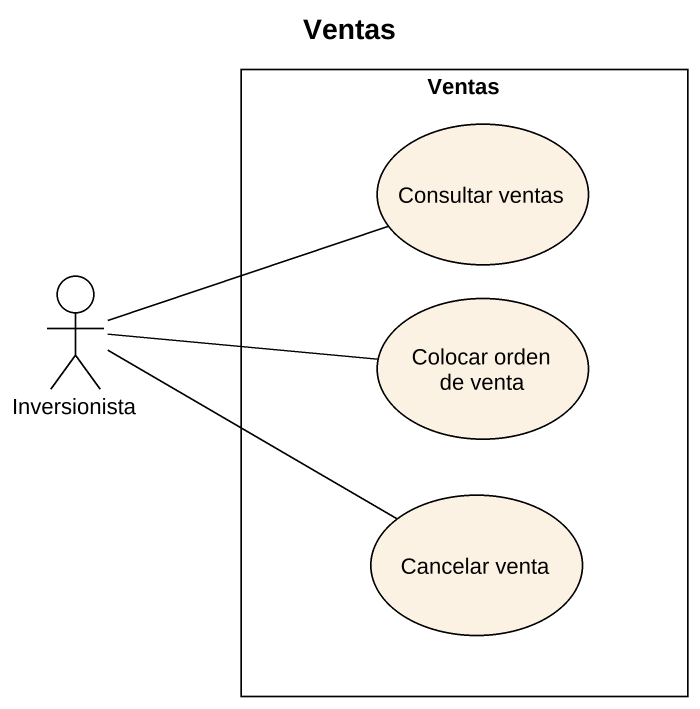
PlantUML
@startuml
title Ventas
rectangle Ventas {
  usecase "Consultar ventas" as Consultar_ventas
  usecase "Colocar orden de venta" as Colocar_orden_de_venta
  usecase "Cancelar venta" as Cancelar_venta
}
actor Inversionista
Inversionista -right- Consultar_ventas
Inversionista -right- Colocar_orden_de_venta
Inversionista -right- Cancelar_venta
@enduml
